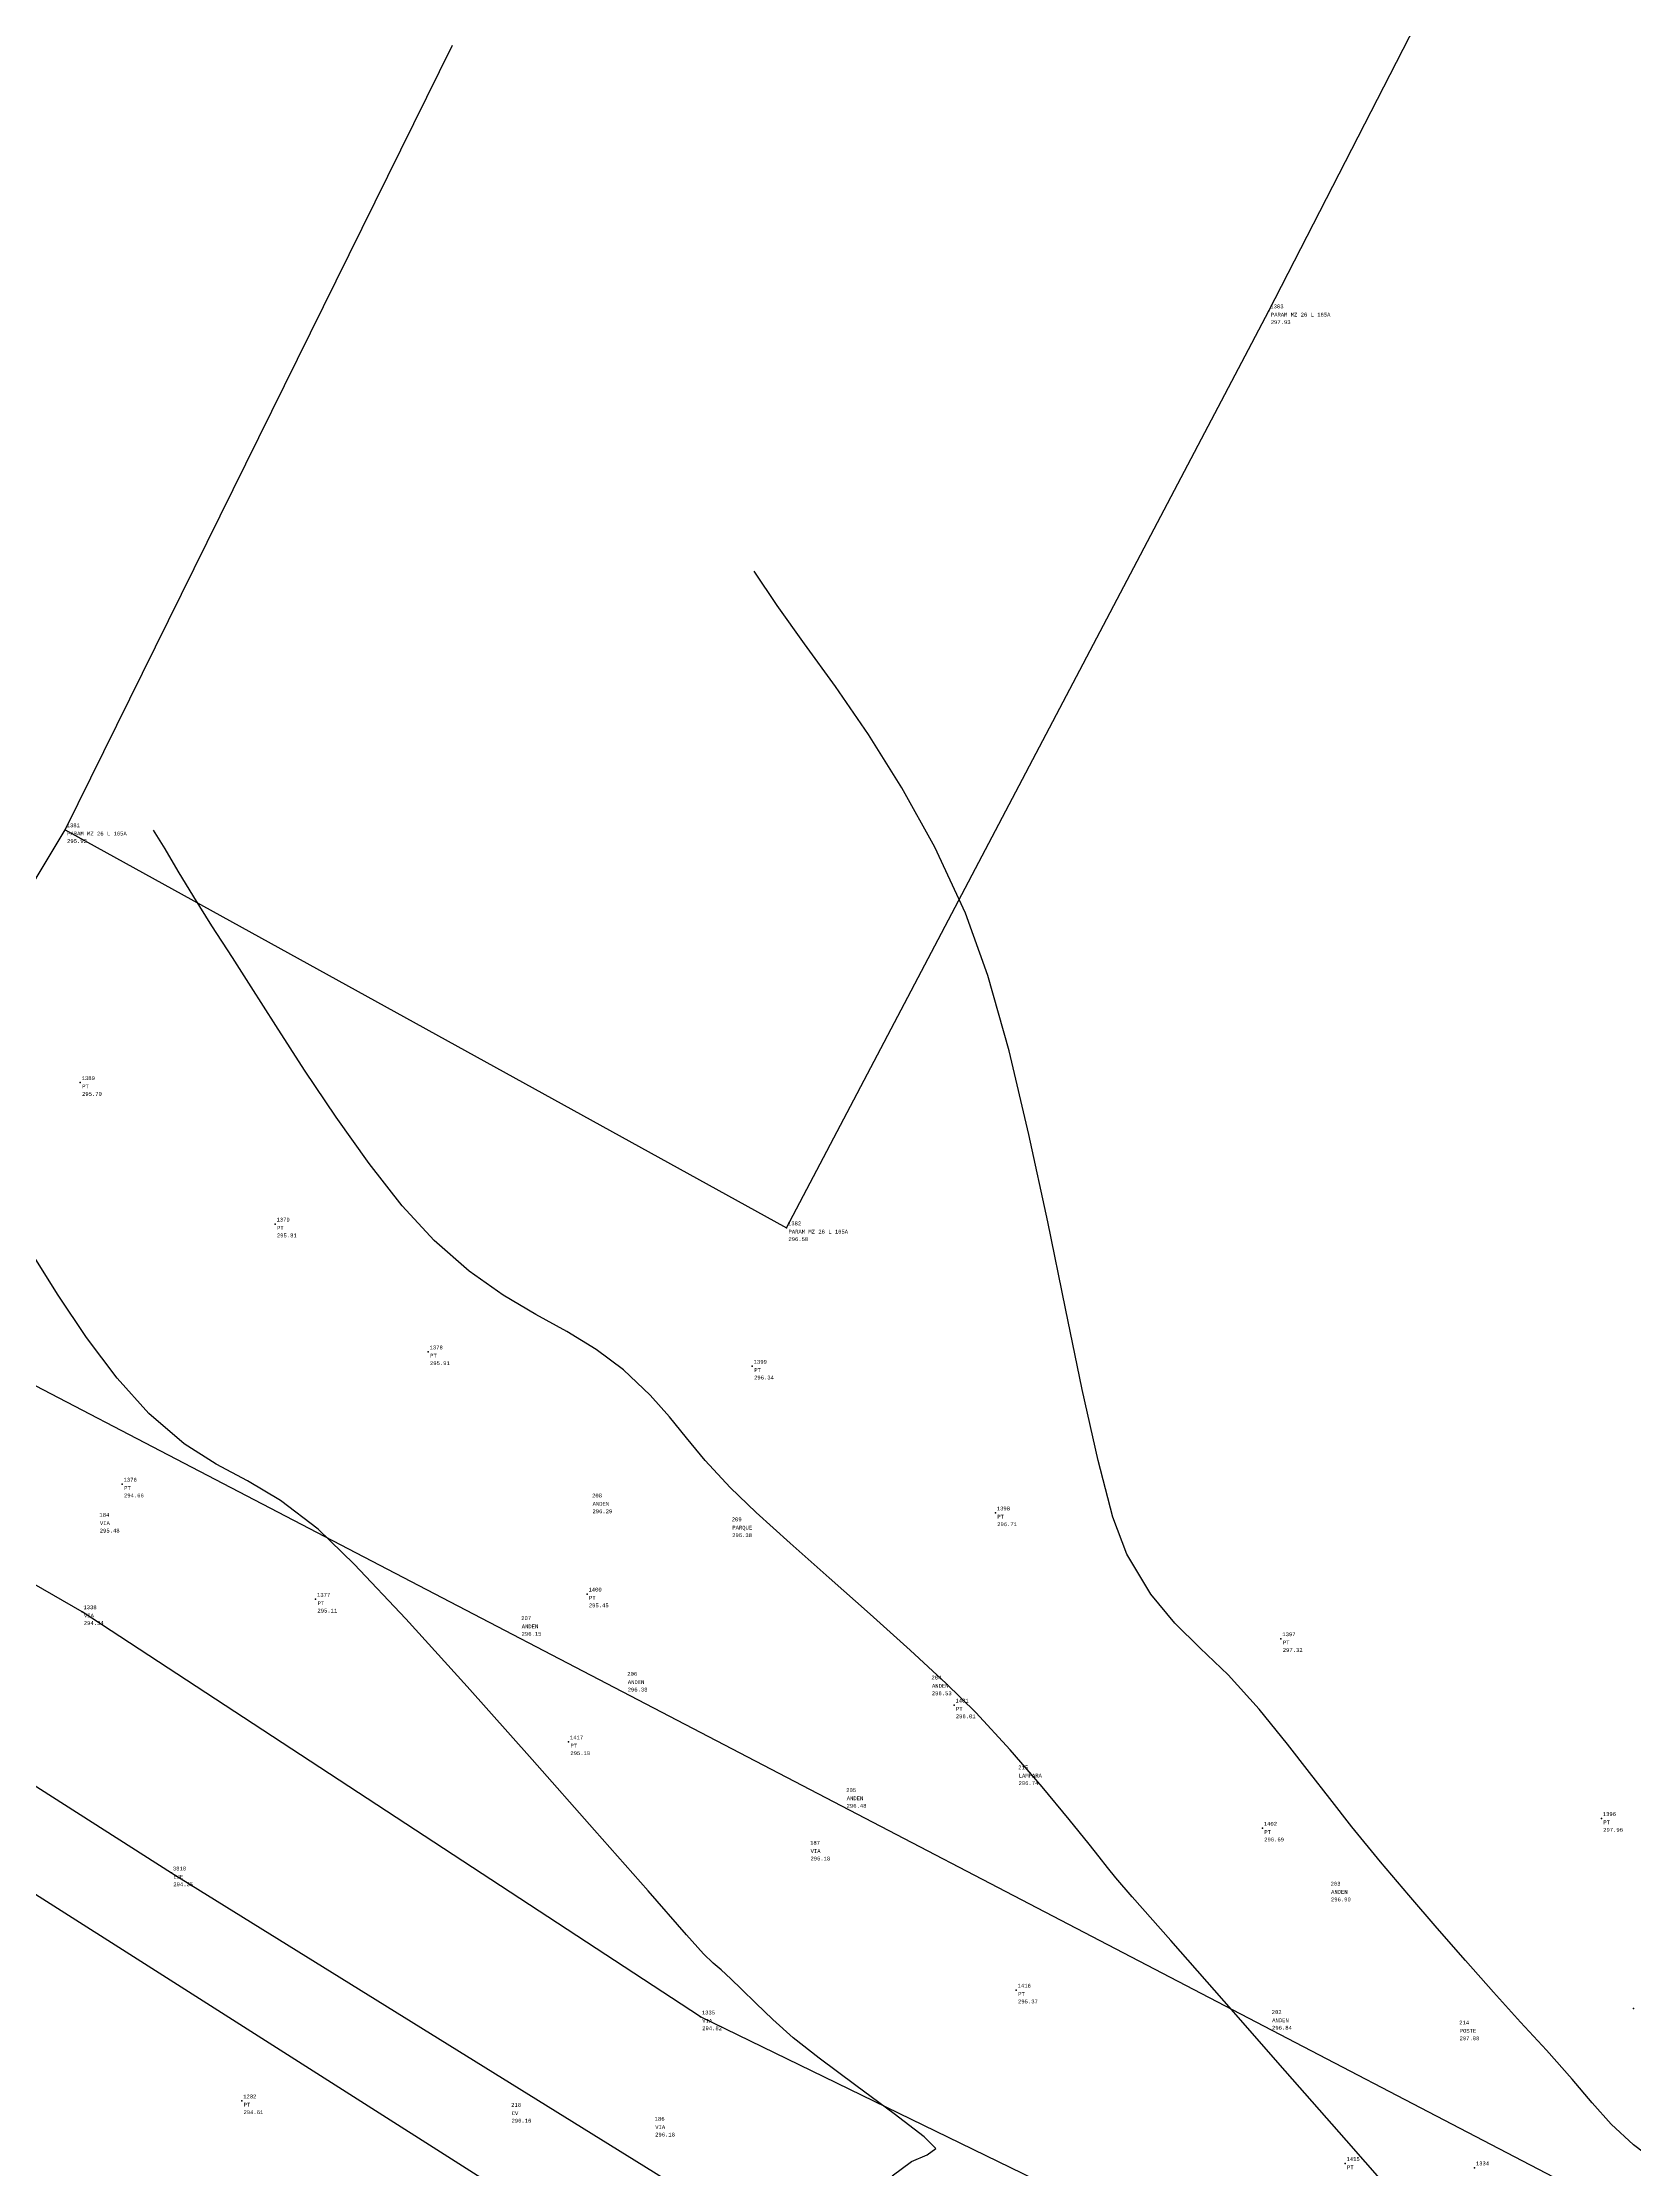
# Model space of a CAD drawing. Header units: metres. Extents: x 5050628 to 5051715, y 2427226 to 2427693.
# Drawn here: x 5051166.81 to 5051187.64, y 2427336.69 to 2427364.52 of the extents above; entities that cross this region are included whole.
import ezdxf
from ezdxf.enums import TextEntityAlignment as Align

# ---------------------------------------------------------------- set-up
doc = ezdxf.new("R2010")
doc.units = ezdxf.units.M
for name, color, linetype in [('1. Eje Vía', 7, 'Continuous'), ('C-TOPO-MINR-N', 11, 'Continuous'), ('CVL_PUNTO', 2, 'Continuous'), ('CVL_PUNTO_COR', 2, 'Continuous'), ('CVL_PUNTO_NUM', 2, 'Continuous'), ('Paramento', 7, 'Continuous'), ('Red Baja Tension', 30, 'Continuous'), ('Vía', 40, 'Continuous')]:
    doc.layers.add(name, color=color, linetype=linetype)
doc.styles.add('MONOTXT4', font='monotxt4.shx')

msp = doc.modelspace()

# ---------------------------------------------------------------- linework, layer by layer
at = {"layer": '1. Eje Vía', "elevation": 280.286, "flags": 128}
msp.add_lwpolyline([(5051150.408, 2427351.49), (5051156.419, 2427347.745), (5051162.94, 2427344.117), (5051168.499, 2427340.57), (5051174.934, 2427336.582), (5051180.79, 2427333.669), (5051186.752, 2427331.015), (5051193.116, 2427328.719), (5051199.337, 2427326.957), (5051205.345, 2427326.088), (5051211.607, 2427326.197), (5051217.738, 2427327.375), (5051223.659, 2427328.946), (5051229.273, 2427330.943), (5051235.148, 2427333.311), (5051239.975, 2427335.681), (5051248.21, 2427339.517), (5051254.922, 2427342.961), (5051261.415, 2427347.039), (5051266.53, 2427352.767), (5051269.764, 2427359.455), (5051272.559, 2427367.427), (5051273.15, 2427374.881), (5051270.525, 2427382.7)], dxfattribs=at)
at = {"layer": 'C-TOPO-MINR-N', "color": 32, "linetype": 'Continuous', "lineweight": -3}
for points in [[(5051188.025, 2427336.711, 297.966), (5051187.629, 2427337.011, 297.966), (5051187.337, 2427337.284, 297.966), (5051187.091, 2427337.561, 297.966), (5051186.828, 2427337.873, 297.966), (5051186.49, 2427338.252, 297.966), (5051186.151, 2427338.619, 297.966), (5051185.796, 2427339.011, 297.966), (5051185.431, 2427339.423, 297.966), (5051185.06, 2427339.848, 297.966), (5051184.688, 2427340.281, 297.966), (5051184.32, 2427340.717, 297.966), (5051183.945, 2427341.175, 297.966), (5051183.654, 2427341.544, 297.966), (5051183.392, 2427341.884, 297.966), (5051183.103, 2427342.255, 297.966), (5051182.73, 2427342.715, 297.966), (5051182.324, 2427343.164, 297.966), (5051181.961, 2427343.511, 297.966), (5051181.629, 2427343.837, 297.966), (5051181.313, 2427344.22, 297.966), (5051180.999, 2427344.74, 297.966), (5051180.817, 2427345.227, 297.966), (5051180.623, 2427345.966, 297.966), (5051180.417, 2427346.896, 297.966), (5051180.198, 2427347.958, 297.966), (5051179.965, 2427349.091, 297.966), (5051179.719, 2427350.235, 297.966), (5051179.458, 2427351.329, 297.966), (5051179.182, 2427352.314, 297.966), (5051178.89, 2427353.128, 297.966), (5051178.486, 2427353.993, 297.966), (5051178.056, 2427354.771, 297.966), (5051177.618, 2427355.469, 297.966), (5051177.188, 2427356.095, 297.966), (5051176.784, 2427356.654, 297.966), (5051176.424, 2427357.155, 297.966), (5051176.125, 2427357.604, 297.966)], [(5051184.591, 2427336.256, 296.966), (5051183.875, 2427337.068, 296.966), (5051183.071, 2427337.982, 296.966), (5051182.272, 2427338.891, 296.966), (5051181.574, 2427339.686, 296.966), (5051181.07, 2427340.26, 296.966), (5051180.856, 2427340.506, 296.966), (5051180.747, 2427340.643, 296.966), (5051180.638, 2427340.78, 296.966), (5051180.506, 2427340.947, 296.966), (5051180.247, 2427341.269, 296.966), (5051179.893, 2427341.697, 296.966), (5051179.474, 2427342.181, 296.966), (5051179.022, 2427342.67, 296.966), (5051178.637, 2427343.048, 296.966), (5051178.163, 2427343.486, 296.966), (5051177.64, 2427343.956, 296.966), (5051177.104, 2427344.431, 296.966), (5051176.595, 2427344.884, 296.966), (5051176.15, 2427345.288, 296.966), (5051175.808, 2427345.615, 296.966), (5051175.48, 2427345.968, 296.966), (5051175.236, 2427346.265, 296.966), (5051175.016, 2427346.539, 296.966), (5051174.762, 2427346.824, 296.966), (5051174.414, 2427347.152, 296.966), (5051174.056, 2427347.422, 296.966), (5051173.673, 2427347.654, 296.966), (5051173.267, 2427347.879, 296.966), (5051172.84, 2427348.131, 296.966), (5051172.395, 2427348.443, 296.966), (5051171.934, 2427348.845, 296.966), (5051171.517, 2427349.302, 296.966), (5051171.084, 2427349.855, 296.966), (5051170.653, 2427350.461, 296.966), (5051170.24, 2427351.077, 296.966), (5051169.864, 2427351.659, 296.966), (5051169.543, 2427352.165, 296.966), (5051169.295, 2427352.549, 296.966), (5051169.025, 2427352.965, 296.966), (5051168.79, 2427353.342, 296.966), (5051168.588, 2427353.678, 296.966), (5051168.414, 2427353.97, 296.966), (5051168.265, 2427354.216, 296.966)], [(5051177.928, 2427336.606, 295.966), (5051178.181, 2427336.795, 295.966), (5051178.388, 2427336.881, 295.966), (5051178.501, 2427336.966, 295.966), (5051178.346, 2427337.119, 295.966), (5051177.955, 2427337.42, 295.966), (5051177.455, 2427337.79, 295.966), (5051176.972, 2427338.148, 295.966), (5051176.633, 2427338.415, 295.966), (5051176.368, 2427338.651, 295.966), (5051176.143, 2427338.866, 295.966), (5051175.959, 2427339.048, 295.966), (5051175.819, 2427339.185, 295.966), (5051175.69, 2427339.301, 295.966), (5051175.587, 2427339.392, 295.966), (5051175.462, 2427339.511, 295.966), (5051175.238, 2427339.762, 295.966), (5051174.736, 2427340.335, 295.966), (5051174.036, 2427341.132, 295.966), (5051173.219, 2427342.056, 295.966), (5051172.368, 2427343.009, 295.966), (5051171.563, 2427343.894, 295.966), (5051170.887, 2427344.613, 295.966), (5051170.42, 2427345.069, 295.966), (5051169.926, 2427345.446, 295.966), (5051169.492, 2427345.7, 295.966), (5051169.083, 2427345.918, 295.966), (5051168.665, 2427346.184, 295.966), (5051168.201, 2427346.584, 295.966), (5051167.788, 2427347.046, 295.966), (5051167.388, 2427347.575, 295.966), (5051167.014, 2427348.13, 295.966), (5051166.679, 2427348.668, 295.966)]]:
    msp.add_polyline3d(points, dxfattribs=at)
at = {"layer": 'CVL_PUNTO', "color": 4}
for p in [(5051182.86, 2427361.011, 298.396), (5051182.86, 2427361.011, 298.396), (5051167.109, 2427354.221, 296.392), (5051167.109, 2427354.221, 296.392), (5051167.305, 2427350.912, 296.167), (5051167.305, 2427350.912, 296.167), (5051169.855, 2427349.061, 296.28), (5051169.855, 2427349.061, 296.28), (5051176.548, 2427349.012, 297.045), (5051176.548, 2427349.012, 297.045), (5051171.858, 2427347.389, 296.374), (5051171.858, 2427347.389, 296.374), (5051176.099, 2427347.201, 296.803), (5051176.099, 2427347.201, 296.803), (5051167.854, 2427345.658, 295.129), (5051167.854, 2427345.658, 295.129), (5051179.28, 2427345.282, 297.179), (5051179.28, 2427345.282, 297.179), (5051173.937, 2427344.22, 295.916), (5051173.937, 2427344.22, 295.916), (5051167.328, 2427343.989, 294.802), (5051167.328, 2427343.989, 294.802), (5051170.385, 2427344.151, 295.575), (5051170.385, 2427344.151, 295.575), (5051183.017, 2427343.636, 297.784), (5051183.017, 2427343.636, 297.784), (5051178.739, 2427342.768, 296.473), (5051178.739, 2427342.768, 296.473), (5051173.695, 2427342.286, 295.652), (5051173.695, 2427342.286, 295.652), (5051182.774, 2427341.156, 297.158), (5051182.774, 2427341.156, 297.158), (5051187.21, 2427341.283, 298.423), (5051187.21, 2427341.283, 298.423), (5051168.499, 2427340.57, 294.817), (5051168.499, 2427340.57, 294.817), (5051179.553, 2427339.037, 295.835), (5051179.553, 2427339.037, 295.835), (5051175.42, 2427338.686, 295.284), (5051175.42, 2427338.686, 295.284), (5051187.631, 2427338.797, 297.679), (5051187.631, 2427338.797, 297.679), (5051169.418, 2427337.588, 295.078), (5051169.418, 2427337.588, 295.078), (5051183.856, 2427336.769, 295.992), (5051183.856, 2427336.769, 295.992), (5051185.549, 2427336.712, 296.396), (5051185.549, 2427336.712, 296.396)]:
    msp.add_point(p, dxfattribs=at)
at = {"layer": 'Paramento', "elevation": 294.25, "flags": 128}
for points in [[(5051107.919, 2427388.904), (5051107.056, 2427379.442), (5051113.284, 2427376.482), (5051120.605, 2427373.474), (5051129.926, 2427370.156), (5051136.834, 2427365.574), (5051143.025, 2427361.401), (5051145.415, 2427360.142), (5051145.589, 2427360.023), (5051156.422, 2427354.68), (5051159.15, 2427352.983), (5051164.852, 2427350.465), (5051167.109, 2427354.221), (5051176.548, 2427349.012), (5051182.86, 2427361.011), (5051193.728, 2427382.187)], [(5051167.109, 2427354.221), (5051172.175, 2427364.487)]]:
    msp.add_lwpolyline(points, dxfattribs=at)
at = {"layer": 'Red Baja Tension', "elevation": 299.394, "flags": 128}
msp.add_lwpolyline([(5051102.956, 2427380.625), (5051129.109, 2427368.104), (5051155.238, 2427352.931), (5051218.644, 2427319.881), (5051246.034, 2427332.453)], dxfattribs=at)
at = {"layer": 'Vía'}
for points in [[(5051153.307, 2427348.436, 293.911), (5051160.669, 2427344.014, 294.268), (5051165.468, 2427341.089, 294.73), (5051173.648, 2427335.883, 295.371), (5051182.905, 2427331.507, 296.031), (5051194.853, 2427326.797, 296.997), (5051204.69, 2427324.57, 297.925), (5051212.397, 2427324.17, 298.554), (5051221.929, 2427326.337, 299.169), (5051229.406, 2427328.407, 299.596), (5051231.967, 2427329.526, 299.74), (5051240.945, 2427333.813, 300.343), (5051249.301, 2427338.083, 300.976), (5051258.468, 2427342.155, 301.544), (5051265.79, 2427347.567, 301.994), (5051269.973, 2427355.805, 302.504), (5051273.952, 2427362.912, 303.184), (5051274.767, 2427373.149, 303.854), (5051274.2, 2427378.187, 304.293), (5051274.279, 2427379.999, 304.413)], [(5051270.288, 2427378.499, 304.308), (5051270.619, 2427376.967, 304.094), (5051271.402, 2427373.219, 303.752), (5051269.827, 2427364.94, 303.132), (5051266.922, 2427357.62, 302.548), (5051263.041, 2427351.311, 302.166), (5051255.635, 2427346.438, 301.756), (5051247.494, 2427342.25, 301.219), (5051238.577, 2427337.593, 300.607), (5051230.566, 2427334.005, 299.761), (5051227.436, 2427333.544, 299.557), (5051220.759, 2427330.902, 299.121), (5051211.773, 2427327.62, 298.518), (5051205.06, 2427327.615, 297.912), (5051195.859, 2427329.965, 297.066), (5051184.501, 2427334.268, 295.988), (5051175.42, 2427338.686, 295.284), (5051167.328, 2427343.989, 294.802), (5051162.671, 2427346.669, 294.521), (5051154.726, 2427351.039, 294.059)]]:
    msp.add_polyline3d(points, dxfattribs=at)

# ---------------------------------------------------------------- texts
at = {"layer": 'CVL_PUNTO_COR', "color": 4, "style": 'MONOTXT4'}
for s, p in [('297.93', (5051182.883, 2427360.888, 298.396)), ('295.93', (5051167.132, 2427354.098, 296.392)), ('295.70', (5051167.328, 2427350.789, 296.167)), ('295.81', (5051169.878, 2427348.938, 296.28)), ('296.58', (5051176.571, 2427348.889, 297.045)), ('295.91', (5051171.881, 2427347.266, 296.374)), ('296.34', (5051176.122, 2427347.078, 296.803)), ('294.66', (5051167.877, 2427345.535, 295.129)), ('296.71', (5051179.303, 2427345.159, 297.179)), ('295.11', (5051170.408, 2427344.028, 295.575)), ('295.45', (5051173.96, 2427344.097, 295.916)), ('294.34', (5051167.351, 2427343.866, 294.802)), ('297.32', (5051183.04, 2427343.513, 297.784)), ('296.01', (5051178.762, 2427342.645, 296.473)), ('295.19', (5051173.718, 2427342.163, 295.652)), ('297.96', (5051187.233, 2427341.16, 298.423)), ('296.69', (5051182.797, 2427341.033, 297.158)), ('294.35', (5051168.522, 2427340.447, 294.817)), ('295.37', (5051179.576, 2427338.914, 295.835)), ('294.82', (5051175.443, 2427338.563, 295.284)), ('294.61', (5051169.441, 2427337.465, 295.078))]:
    msp.add_text(s, height=0.05, dxfattribs=at).set_placement(p, align=Align.TOP_LEFT)
at = {"layer": 'CVL_PUNTO_COR', "color": 0, "style": 'MONOTXT4'}
for s, p in [('296.29', (5051174.007, 2427345.328, 296.759)), ('295.48', (5051167.56, 2427345.075, 295.947)), ('296.38', (5051175.835, 2427345.016, 296.843)), ('296.15', (5051173.08, 2427343.724, 296.615)), ('296.38', (5051174.468, 2427342.995, 296.842)), ('296.53', (5051178.448, 2427342.946, 296.992)), ('296.74', (5051179.583, 2427341.771, 297.208)), ('296.48', (5051177.333, 2427341.474, 296.942)), ('296.18', (5051176.86, 2427340.784, 296.645)), ('296.90', (5051183.671, 2427340.249, 297.366)), ('296.84', (5051182.9, 2427338.57, 297.302)), ('297.08', (5051185.354, 2427338.432, 297.549)), ('296.16', (5051172.948, 2427337.354, 296.623)), ('296.18', (5051174.827, 2427337.172, 296.644))]:
    msp.add_text(s, height=0.05, dxfattribs=at).set_placement(p, align=Align.TOP_LEFT)
at = {"layer": 'CVL_PUNTO_NUM', "color": 4, "style": 'MONOTXT4'}
for s, p in [('1383', (5051182.878, 2427361.029, 298.396)), ('1381', (5051167.127, 2427354.239, 296.392)), ('1380', (5051167.323, 2427350.93, 296.167)), ('1379', (5051169.873, 2427349.079, 296.28)), ('1382', (5051176.566, 2427349.03, 297.045)), ('1378', (5051171.876, 2427347.407, 296.374)), ('1399', (5051176.117, 2427347.219, 296.803)), ('1376', (5051167.872, 2427345.676, 295.129)), ('1398', (5051179.298, 2427345.3, 297.179)), ('1377', (5051170.403, 2427344.169, 295.575)), ('1400', (5051173.955, 2427344.238, 295.916)), ('1338', (5051167.346, 2427344.007, 294.802)), ('1397', (5051183.035, 2427343.654, 297.784)), ('1401', (5051178.757, 2427342.786, 296.473)), ('1417', (5051173.713, 2427342.304, 295.652)), ('1402', (5051182.792, 2427341.174, 297.158)), ('1396', (5051187.228, 2427341.301, 298.423)), ('3810', (5051168.517, 2427340.588, 294.817)), ('1416', (5051179.571, 2427339.055, 295.835)), ('1335', (5051175.438, 2427338.704, 295.284)), ('1282', (5051169.436, 2427337.606, 295.078)), ('1415', (5051183.874, 2427336.787, 295.992)), ('1334', (5051185.567, 2427336.73, 296.396))]:
    msp.add_text(s, height=0.05, dxfattribs=at).set_placement(p, align=Align.BOTTOM_LEFT)
for s, p in [('PARAM MZ 26 L 165A', (5051182.885, 2427360.986, 298.396)), ('PARAM MZ 26 L 165A', (5051167.134, 2427354.196, 296.392)), ('PT', (5051167.33, 2427350.887, 296.167)), ('PT', (5051169.88, 2427349.036, 296.28)), ('PARAM MZ 26 L 165A', (5051176.573, 2427348.987, 297.045)), ('PT', (5051171.883, 2427347.364, 296.374)), ('PT', (5051176.124, 2427347.176, 296.803)), ('PT', (5051167.879, 2427345.633, 295.129)), ('PT', (5051179.305, 2427345.257, 297.179)), ('VIA', (5051167.353, 2427343.964, 294.802)), ('PT', (5051170.41, 2427344.126, 295.575)), ('PT', (5051173.962, 2427344.195, 295.916)), ('PT', (5051183.042, 2427343.611, 297.784)), ('PT', (5051178.764, 2427342.743, 296.473)), ('PT', (5051173.72, 2427342.261, 295.652)), ('PT', (5051187.235, 2427341.258, 298.423)), ('PT', (5051182.799, 2427341.131, 297.158)), ('EJE', (5051168.524, 2427340.545, 294.817)), ('PT', (5051179.578, 2427339.012, 295.835)), ('VIA', (5051175.445, 2427338.661, 295.284)), ('PT', (5051169.443, 2427337.563, 295.078)), ('PT', (5051183.881, 2427336.744, 295.992))]:
    msp.add_text(s, height=0.05, dxfattribs=at).set_placement(p, align=Align.TOP_LEFT)
at = {"layer": 'CVL_PUNTO_NUM', "color": 0, "style": 'MONOTXT4'}
for s, p in [('208', (5051174.002, 2427345.469, 296.759)), ('184', (5051167.555, 2427345.216, 295.947)), ('209', (5051175.83, 2427345.157, 296.843)), ('207', (5051173.075, 2427343.865, 296.615)), ('206', (5051174.463, 2427343.136, 296.842)), ('204', (5051178.443, 2427343.087, 296.992)), ('215', (5051179.578, 2427341.912, 297.208)), ('205', (5051177.328, 2427341.615, 296.942)), ('187', (5051176.855, 2427340.925, 296.645)), ('203', (5051183.666, 2427340.39, 297.366)), ('202', (5051182.895, 2427338.711, 297.302)), ('214', (5051185.349, 2427338.573, 297.549)), ('218', (5051172.943, 2427337.495, 296.623)), ('186', (5051174.822, 2427337.313, 296.644))]:
    msp.add_text(s, height=0.05, dxfattribs=at).set_placement(p, align=Align.BOTTOM_LEFT)
for s, p in [('ANDEN', (5051174.009, 2427345.426, 296.759)), ('VIA', (5051167.562, 2427345.173, 295.947)), ('PARQUE', (5051175.837, 2427345.114, 296.843)), ('ANDEN', (5051173.082, 2427343.822, 296.615)), ('ANDEN', (5051174.47, 2427343.093, 296.842)), ('ANDEN', (5051178.45, 2427343.044, 296.992)), ('LAMPARA', (5051179.585, 2427341.869, 297.208)), ('ANDEN', (5051177.335, 2427341.572, 296.942)), ('VIA', (5051176.862, 2427340.882, 296.645)), ('ANDEN', (5051183.673, 2427340.347, 297.366)), ('ANDEN', (5051182.902, 2427338.668, 297.302)), ('POSTE', (5051185.356, 2427338.53, 297.549)), ('CV', (5051172.95, 2427337.452, 296.623)), ('VIA', (5051174.829, 2427337.27, 296.644))]:
    msp.add_text(s, height=0.05, dxfattribs=at).set_placement(p, align=Align.TOP_LEFT)

doc.saveas('drawing.dxf')
